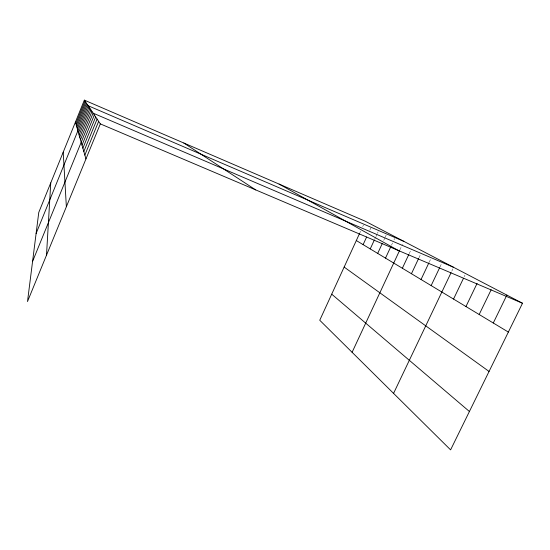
<?xml version="1.0" encoding="UTF-8"?>
<svg xmlns="http://www.w3.org/2000/svg" width="550" height="550" viewBox="0 0 550 550"><rect width="100%" height="100%" fill="white"/><g stroke="black" fill="none" stroke-linecap="round" stroke-linejoin="round"><path stroke-width="0.41" stroke-dasharray="2.75 2.06" d="M359.872 232.801L360.58 231.254M362.711 226.614L363.419 225.06M369.772 230.182L370.817 227.899M374.543 239.587L375.623 237.249M375.98 236.472L377.059 234.135M377.417 233.358L378.132 231.804M383.728 240.377L384.794 238.074M385.144 237.311L386.21 235.008M391.49 245.252L392.542 242.983M393.951 239.958L394.652 238.439M399.871 249.886L402.401 244.454M409.186 253.688L411.338 249.081M418.956 257.764L420.386 254.719M429.234 262.13L430.664 259.112M439.979 266.977L441.822 263.099M451.784 271.184L452.891 268.868M464.241 276.712L464.977 275.172"/><path stroke-width="0.82" d="M46.496 255.207L50.751 182.889M84.336 100.134L38.775 212.403L27.5 301.551L100.32 123.887L84.336 100.134L365.193 221.196L522.5 303.249L450.594 449.866L319.749 320.258L359.514 233.578M75.866 123.654L85.009 101.138M76.333 125.29L85.718 102.19M76.828 127.016L86.467 103.304M77.351 128.831L87.251 104.473M36.101 233.502L88.089 105.71L403.844 241.354M78.478 132.791L88.969 107.023M79.097 134.949L89.904 108.412M79.75 137.239L90.901 109.89M80.451 139.679L91.953 111.458M32.574 261.429L93.081 113.135L453.626 267.321M82.012 145.138L94.325 114.978M82.885 148.211L95.659 116.964M83.834 151.511L97.096 119.096M84.851 155.079L98.642 121.392M363.117 244.633L366.616 237.029M370.232 248.916L374.186 240.364M377.692 253.406L382.305 243.444M385.509 258.115L390.789 246.764M352.096 352.296L399.506 250.656M402.359 268.256L408.822 254.451M411.448 273.728L418.598 258.521M421.032 279.503L428.876 262.886M431.152 285.594L439.615 267.754M393.566 393.374L451.048 272.731M453.537 299.062L463.499 278.252M465.953 306.543L477.084 283.415M479.174 314.504L491.136 289.795M493.281 322.994L506.873 295.096M100.32 123.887L522.5 303.249M279.07 184.071L398.365 250.511M356.317 240.542L508.365 332.076M183.824 143.021L255.716 189.908M344.149 267.073L489.053 371.449M331.712 294.174L469.411 411.496M75.419 122.093L85.951 158.936M63.209 152.185L66.364 206.724"/></g></svg>
